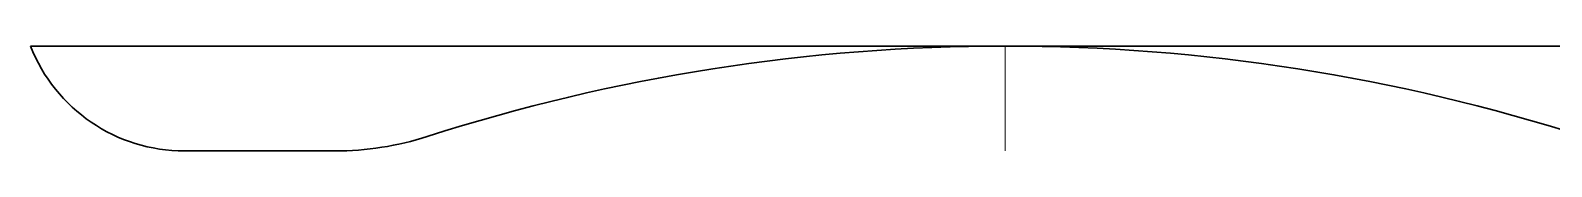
# Model space of a CAD drawing. Extents: x 197 to 911, y -8 to 441.
# Drawn here: x 784.2 to 834.8, y 279.1 to 282.6 of the extents above; entities that cross this region are included whole.
import ezdxf

# ---------------------------------------------------------------- set-up
doc = ezdxf.new("R2010")
doc.units = 0
doc.header["$LTSCALE"] = 7
doc.header["$MEASUREMENT"] = 0
doc.layers.get('0').update_dxf_attribs({"linetype": 'CONTINUOUS', "lineweight": 15})
doc.layers.add('3', color=3, linetype='CONTINUOUS', lineweight=30)

msp = doc.modelspace()

# ---------------------------------------------------------------- linework, layer by layer
msp.add_line((816.602, 282.555), (816.602, 279.055))
at = {"layer": '3'}
for p, q in [((784.202, 282.555), (816.602, 282.555)), ((849.002, 282.555), (816.602, 282.555)), ((789.326, 279.055), (794.326, 279.055))]:
    msp.add_line(p, q, dxfattribs=at)
for centre, radius, start, end in [((789.326, 284.555), 5.5, 201.3237, 270), ((816.602, 219.913), 62.642, 90, 107.85818), ((816.602, 219.913), 62.642, 72.14182, 90), ((794.326, 289.055), 10, 270, 287.8582)]:
    msp.add_arc(centre, radius, start, end, dxfattribs=at)

doc.saveas('drawing.dxf')
